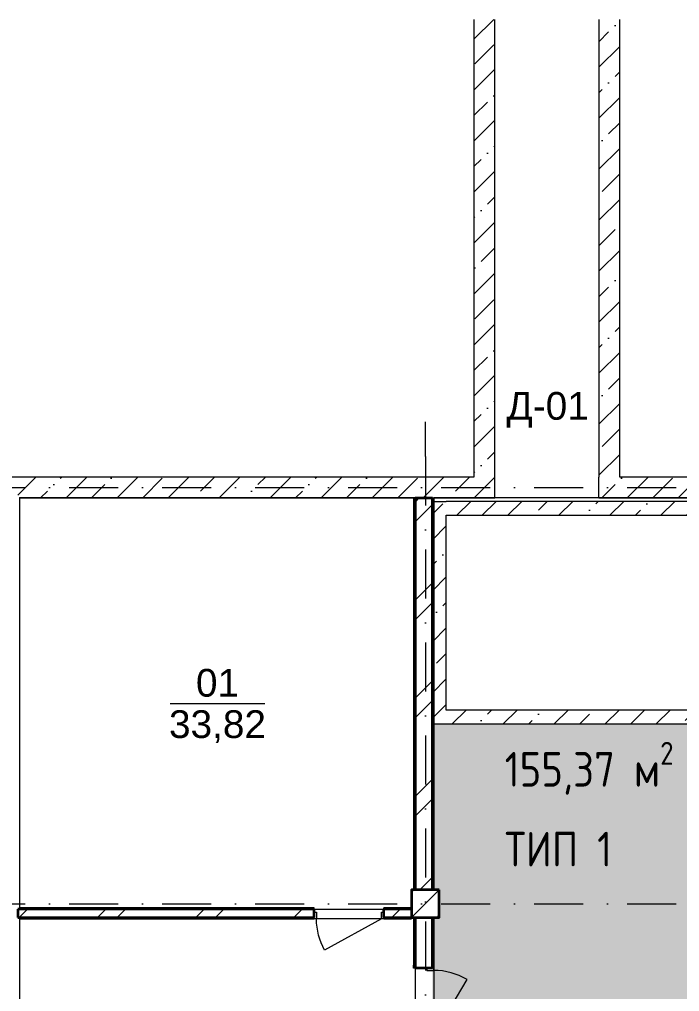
# Model space of a CAD drawing. Header units: millimetres. Extents: x -34838 to 729576, y -214038 to 121482.
# Drawn here: x 518589 to 528105, y -93005 to -78988 of the extents above; entities that cross this region are included whole.
import ezdxf
from ezdxf.enums import TextEntityAlignment as Align

# ---------------------------------------------------------------- set-up
doc = ezdxf.new("R2010")
doc.units = ezdxf.units.MM
doc.header["$MEASUREMENT"] = 0
doc.linetypes.add('Штрихпунктирная', pattern=[1340.555525, 705.555534, -352.777767, 0, -282.222223])
doc.layers.add('0_Ном._пера__202', color=7, linetype='Continuous', lineweight=13, true_color=0xe89b00)
doc.layers.add('Маркеры Дверей ARCHICAD_Ном._пера__5', color=7, linetype='Continuous', lineweight=0, true_color=0x5555ff)
for name, color, linetype, lineweight in [('0_Ном._пера__7', 7, 'Continuous', 60), ('А _ ОСІ КООРДИНАЦІЙНІ.3D_Ном._пера__105', 7, 'Continuous', 13), ('А _ ОСІ КООРДИНАЦІЙНІ.3D_Ном._пера__25', 7, 'Continuous', 0), ('АБ _ 0 _ СТІНИ _ ЗОВНІШНІ .3D_Ном._пера__27', 7, 'Continuous', 35), ('АБ _ 0 _ СТІНИ _ ЗОВНІШНІ .3D_Ном._пера__47', 7, 'Continuous', 20), ('АБ _ 0 _ СТІНИ _ ЗОВНІШНІ .3D_Ном._пера__87', 7, 'Continuous', 13), ('АБ _ 0 _ СТІНИ _ ПЕРЕГОРОДКИ (ГК).3D_Ном._пера__27', 7, 'Continuous', 35), ('АБ _ 0 _ СТІНИ _ ПЕРЕГОРОДКИ (ГК).3D_Ном._пера__87', 7, 'Continuous', 13), ('АБ _ 0 _ СТІНИ _ ПЕРЕГОРОДКИ.3D_Ном._пера__27', 7, 'Continuous', 35), ('АБ _ 0 _ СТІНИ _ ПЕРЕГОРОДКИ.3D_Ном._пера__87', 7, 'Continuous', 13), ('АБ _ 1 _ КОЛОНИ _ КБ.3D_Ном._пера__28', 7, 'Continuous', 35), ('Двери ARCHICAD_Ном._пера__1', 7, 'Continuous', 13), ('Двери ARCHICAD_Ном._пера__23', 7, 'Continuous', 20), ('Двери ARCHICAD_Ном._пера__27', 7, 'Continuous', 35), ('Двери ARCHICAD_Ном._пера__3', 7, 'Continuous', 15), ('Двери ARCHICAD_Ном._пера__47', 7, 'Continuous', 20), ('Двери ARCHICAD_Ном._пера__87', 7, 'Continuous', 13), ('Паспорта Зон ARCHICAD_Ном._пера__5', 7, 'Continuous', 0)]:
    doc.layers.add(name, color=color, linetype=linetype, lineweight=lineweight)
for name, color, linetype in [('А _ ОСІ КООРДИНАЦІЙНІ.3D', 7, 'Continuous'), ('АБ _ 0 _ СТІНИ _ ЗОВНІШНІ .3D', 7, 'Continuous'), ('АБ _ 0 _ СТІНИ _ ПЕРЕГОРОДКИ (ГК).3D', 7, 'Continuous'), ('АБ _ 0 _ СТІНИ _ ПЕРЕГОРОДКИ.3D', 7, 'Continuous'), ('АБ _ 1 _ КОЛОНИ _ КБ.3D', 7, 'Continuous'), ('АП _ ТЕП _ ЗОНИ ПРИМІЩЕНЬ .3D', 7, 'Continuous'), ('Двери ARCHICAD', 7, 'Continuous')]:
    doc.layers.add(name, color=color, linetype=linetype)
doc.styles.add('СГЕНЕРИР_СТИЛЬ_1', font='Arial.ttf')
doc.styles.add('СГЕНЕРИР_СТИЛЬ_6', font='')
doc.styles.add('СГЕНЕРИР_СТИЛЬ_7', font='')
doc.styles.get('СГЕНЕРИР_СТИЛЬ_6').set_extended_font_data('GOST Common')
doc.styles.get('СГЕНЕРИР_СТИЛЬ_7').set_extended_font_data('GOST Common', bold=True)
pattern_1 = [(45, (518441.76, -97737.7), (-367.696, 367.696), []), (45, (518257.9, -97553.85), (-367.696, 367.696), [390, -130, 0, -130])]
pattern_2 = [(45, (518441.8, -97737.7), (-707.11, 707.11), []), (45, (518300.3, -97596.3), (-707.11, 707.11), [])]

# ---------------------------------------------------------------- blocks, each defined once
blk = doc.blocks.new('ІТП_01_13_1', base_point=(521444, -88853))
at = {"layer": 'Паспорта Зон ARCHICAD_Ном._пера__5', "color": 7, "linetype": 'Continuous', "lineweight": 0}
blk.add_line((520760, -88853), (522128, -88853), dxfattribs=at)
at = {"layer": 'Паспорта Зон ARCHICAD_Ном._пера__5', "color": 7, "lineweight": 0, "style": 'СГЕНЕРИР_СТИЛЬ_1'}
for tag, p in [('ROOM_NUMBER', (521444, -88553)), ('ROOM_AREA', (521444, -89149))]:
    blk.add_attdef(tag, text='', height=400, dxfattribs=at).set_placement(p, align=Align.MIDDLE_CENTER)
blk = doc.blocks.new('Прямоугольный Дверной Проем 22')
at = {"layer": 'Двери ARCHICAD_Ном._пера__47', "color": 7, "linetype": 'Continuous', "lineweight": 20}
for p, q in [((-750, 0), (-750, 300)), ((750, 0), (750, 300))]:
    blk.add_line(p, q, dxfattribs=at)
blk = doc.blocks.new('Маркер Двери 22')
at = {"layer": 'Маркеры Дверей ARCHICAD_Ном._пера__5', "color": 173, "lineweight": 0, "true_color": 0x5555ff, "style": 'СГЕНЕРИР_СТИЛЬ_1'}
blk.add_attdef('AC_WIDO_ID', text='', height=400, dxfattribs=at).set_placement((-581, 708), align=Align.BOTTOM_LEFT)
blk = doc.blocks.new('Стена_56_1', base_point=(518367, -85738))
at = {"layer": 'АБ _ 0 _ СТІНИ _ ЗОВНІШНІ .3D', "linetype": 'Continuous', "lineweight": 0, "true_color": 0x000000}
h = blk.add_hatch(dxfattribs=at)
h.set_pattern_fill('М___БЕТОН_АРМОВАНИЙ___З__C0', color=18, style=0, pattern_type=2)
h.set_pattern_definition(pattern_1)
h.paths.add_polyline_path([(518567, -85588), (518567, -85874), (518587, -85888), (525442, -85888), (525442, -85588)])
h = blk.add_hatch(dxfattribs=at)
h.set_pattern_fill('М___БЕТОН_АРМОВАНИЙ___З__C0', color=18, style=0, pattern_type=2)
h.set_pattern_definition(pattern_1)
h.paths.add_polyline_path([(526942, -85888), (538642, -85888), (538642, -85588), (526942, -85588)])
at = {"layer": 'АБ _ 0 _ СТІНИ _ ЗОВНІШНІ .3D_Ном._пера__47', "color": 7, "linetype": 'Continuous', "lineweight": 20}
for p, q in [((525442, -85888), (525442, -85588)), ((526942, -85888), (526942, -85588))]:
    blk.add_line(p, q, dxfattribs=at)
at = {"layer": 'АБ _ 0 _ СТІНИ _ ЗОВНІШНІ .3D_Ном._пера__47', "color": 7, "linetype": 'Continuous', "lineweight": 20, "flags": 128}
for points in [[(525142, -85588), (518267, -85588)], [(538342, -85588), (527242, -85588)], [(518587, -85888), (525442, -85888)], [(526942, -85888), (538642, -85888)]]:
    blk.add_lwpolyline(points, dxfattribs=at)
at = {"layer": 'Двери ARCHICAD', "color": 7, "linetype": 'Continuous', "lineweight": 18, "zscale": 1000}
blk.add_blockref('Прямоугольный Дверной Проем 22', (526192, -85888), dxfattribs=at)
at = {"layer": 'Маркеры Дверей ARCHICAD_Ном._пера__5', "color": 173, "lineweight": 0, "true_color": 0x5555ff}
blk.add_blockref('Маркер Двери 22', (526192, -85588), dxfattribs=at).add_auto_attribs({'AC_WIDO_ID': 'Д-01'})
blk = doc.blocks.new('Стена_59_1', base_point=(524417, -85738))
at = {"layer": 'АБ _ 0 _ СТІНИ _ ЗОВНІШНІ .3D', "linetype": 'Continuous', "lineweight": 0, "true_color": 0x000000}
h = blk.add_hatch(dxfattribs=at)
h.set_pattern_fill('М___ЦЕГЛА_ОБЛИЧКУВАЛЬНА__3B', color=18, style=0, pattern_type=2)
h.set_pattern_definition(pattern_2)
h.paths.add_polyline_path([(524292, -85888), (524292, -91538), (524542, -91538), (524542, -85888)])
at = {"layer": 'АБ _ 0 _ СТІНИ _ ЗОВНІШНІ .3D_Ном._пера__27', "color": 7, "linetype": 'Continuous', "lineweight": 35}
for p, q in [((524292, -85888), (524292, -91538)), ((524542, -91538), (524542, -85888))]:
    blk.add_line(p, q, dxfattribs=at)
at = {"layer": 'АБ _ 0 _ СТІНИ _ ЗОВНІШНІ .3D_Ном._пера__27', "color": 7, "linetype": 'Continuous', "lineweight": 35, "flags": 128}
blk.add_lwpolyline([(524292, -85888), (524542, -85888)], dxfattribs=at)
at = {"layer": 'АБ _ 0 _ СТІНИ _ ЗОВНІШНІ .3D_Ном._пера__87', "color": 7, "linetype": 'Continuous', "lineweight": 13, "flags": 128}
for points in [[(524272, -85888), (524272, -91538)], [(524272, -85888), (524292, -85888)], [(524542, -85888), (524562, -85888)], [(524562, -91538), (524562, -85888)]]:
    blk.add_lwpolyline(points, dxfattribs=at)
blk = doc.blocks.new('Стена_60_1', base_point=(525442, -85738))
at = {"layer": 'АБ _ 0 _ СТІНИ _ ЗОВНІШНІ .3D', "linetype": 'Continuous', "lineweight": 0, "true_color": 0x000000}
h = blk.add_hatch(dxfattribs=at)
h.set_pattern_fill('М___БЕТОН_АРМОВАНИЙ___З__C0', color=18, style=0, pattern_type=2)
h.set_pattern_definition(pattern_1)
h.paths.add_polyline_path([(525442, -85588), (525442, -78988), (525142, -78988), (525142, -85588)])
at = {"layer": 'АБ _ 0 _ СТІНИ _ ЗОВНІШНІ .3D_Ном._пера__47', "color": 7, "linetype": 'Continuous', "lineweight": 20, "flags": 128}
for points in [[(525142, -78988), (525142, -85588)], [(525442, -85588), (525442, -78988)]]:
    blk.add_lwpolyline(points, dxfattribs=at)
blk = doc.blocks.new('Стена_61_1', base_point=(526942, -85738))
at = {"layer": 'АБ _ 0 _ СТІНИ _ ЗОВНІШНІ .3D', "linetype": 'Continuous', "lineweight": 0, "true_color": 0x000000}
h = blk.add_hatch(dxfattribs=at)
h.set_pattern_fill('М___БЕТОН_АРМОВАНИЙ___З__C0', color=18, style=0, pattern_type=2)
h.set_pattern_definition(pattern_1)
h.paths.add_polyline_path([(527242, -85588), (527242, -78988), (526942, -78988), (526942, -85588)])
at = {"layer": 'АБ _ 0 _ СТІНИ _ ЗОВНІШНІ .3D_Ном._пера__47', "color": 7, "linetype": 'Continuous', "lineweight": 20, "flags": 128}
for points in [[(526942, -78988), (526942, -85588)], [(527242, -85588), (527242, -78988)]]:
    blk.add_lwpolyline(points, dxfattribs=at)
blk = doc.blocks.new('Стена_66_1', base_point=(537246, -89046))
at = {"layer": 'АБ _ 0 _ СТІНИ _ ЗОВНІШНІ .3D', "linetype": 'Continuous', "lineweight": 0, "true_color": 0x000000}
h = blk.add_hatch(dxfattribs=at)
h.set_pattern_fill('М___БЕТОН_АРМОВАНИЙ___З__C0', color=18, style=0, pattern_type=2)
h.set_pattern_definition(pattern_1)
h.paths.add_polyline_path([(524742, -88946), (524542, -89146), (524742, -89146)])
h = blk.add_hatch(dxfattribs=at)
h.set_pattern_fill('М___БЕТОН_АРМОВАНИЙ___З__C0', color=18, style=0, pattern_type=2)
h.set_pattern_definition(pattern_1)
h.paths.add_polyline_path([(524742, -88946), (524542, -88946), (524542, -89146)])
h = blk.add_hatch(dxfattribs=at)
h.set_pattern_fill('М___БЕТОН_АРМОВАНИЙ___З__C0', color=18, style=0, pattern_type=2)
h.set_pattern_definition(pattern_1)
h.paths.add_polyline_path([(524742, -89146), (537146, -89146), (537146, -88946), (524742, -88946)])
h = blk.add_hatch(dxfattribs=at)
h.set_pattern_fill('М___БЕТОН_АРМОВАНИЙ___З__C0', color=18, style=0, pattern_type=2)
h.set_pattern_definition(pattern_1)
h.paths.add_polyline_path([(537146, -88946), (537146, -89146), (537346, -89146)])
h = blk.add_hatch(dxfattribs=at)
h.set_pattern_fill('М___БЕТОН_АРМОВАНИЙ___З__C0', color=18, style=0, pattern_type=2)
h.set_pattern_definition(pattern_1)
h.paths.add_polyline_path([(537146, -88946), (537346, -89146), (537346, -88946)])
at = {"layer": 'АБ _ 0 _ СТІНИ _ ЗОВНІШНІ .3D_Ном._пера__47', "color": 7, "linetype": 'Continuous', "lineweight": 20, "flags": 128}
for points in [[(524542, -89146), (524542, -88946)], [(537146, -88946), (524742, -88946)], [(537346, -89146), (537346, -88946)], [(524542, -89146), (537346, -89146)]]:
    blk.add_lwpolyline(points, dxfattribs=at)
blk = doc.blocks.new('Стена_67_1', base_point=(524642, -89046))
at = {"layer": 'АБ _ 0 _ СТІНИ _ ЗОВНІШНІ .3D', "linetype": 'Continuous', "lineweight": 0, "true_color": 0x000000}
h = blk.add_hatch(dxfattribs=at)
h.set_pattern_fill('М___БЕТОН_АРМОВАНИЙ___З__C0', color=18, style=0, pattern_type=2)
h.set_pattern_definition(pattern_1)
h.paths.add_polyline_path([(524542, -86138), (524742, -86138), (524542, -85938)])
h = blk.add_hatch(dxfattribs=at)
h.set_pattern_fill('М___БЕТОН_АРМОВАНИЙ___З__C0', color=18, style=0, pattern_type=2)
h.set_pattern_definition(pattern_1)
h.paths.add_polyline_path([(524542, -85938), (524742, -86138), (524742, -85938)])
h = blk.add_hatch(dxfattribs=at)
h.set_pattern_fill('М___БЕТОН_АРМОВАНИЙ___З__C0', color=18, style=0, pattern_type=2)
h.set_pattern_definition(pattern_1)
h.paths.add_polyline_path([(524542, -86138), (524542, -88946), (524742, -88946), (524742, -86138)])
at = {"layer": 'АБ _ 0 _ СТІНИ _ ЗОВНІШНІ .3D_Ном._пера__47', "color": 7, "linetype": 'Continuous', "lineweight": 20, "flags": 128}
for points in [[(524542, -85938), (524542, -88946)], [(524542, -85938), (524742, -85938)], [(524742, -88946), (524742, -86138)]]:
    blk.add_lwpolyline(points, dxfattribs=at)
blk = doc.blocks.new('Стена_68_1', base_point=(524642, -86038))
at = {"layer": 'АБ _ 0 _ СТІНИ _ ЗОВНІШНІ .3D', "linetype": 'Continuous', "lineweight": 0, "true_color": 0x000000}
h = blk.add_hatch(dxfattribs=at)
h.set_pattern_fill('М___БЕТОН_АРМОВАНИЙ___З__C0', color=18, style=0, pattern_type=2)
h.set_pattern_definition(pattern_1)
h.paths.add_polyline_path([(537146, -85938), (524742, -85938), (524742, -86138), (537146, -86138)])
h = blk.add_hatch(dxfattribs=at)
h.set_pattern_fill('М___БЕТОН_АРМОВАНИЙ___З__C0', color=18, style=0, pattern_type=2)
h.set_pattern_definition(pattern_1)
h.paths.add_polyline_path([(537146, -85938), (537146, -86138), (537346, -85938)])
h = blk.add_hatch(dxfattribs=at)
h.set_pattern_fill('М___БЕТОН_АРМОВАНИЙ___З__C0', color=18, style=0, pattern_type=2)
h.set_pattern_definition(pattern_1)
h.paths.add_polyline_path([(537146, -86138), (537346, -86138), (537346, -85938)])
at = {"layer": 'АБ _ 0 _ СТІНИ _ ЗОВНІШНІ .3D_Ном._пера__47', "color": 7, "linetype": 'Continuous', "lineweight": 20, "flags": 128}
for points in [[(537346, -85938), (524742, -85938)], [(537346, -85938), (537346, -86138)], [(524742, -86138), (537146, -86138)]]:
    blk.add_lwpolyline(points, dxfattribs=at)
blk = doc.blocks.new('Металлическая Дверь 22_8')
at = {"layer": 'Двери ARCHICAD_Ном._пера__1', "color": 7, "linetype": 'Continuous', "lineweight": 13}
blk.add_arc((468, 0), 936, 151.176, 180, dxfattribs=at)
at = {"layer": 'Двери ARCHICAD_Ном._пера__23', "color": 7, "linetype": 'Continuous', "lineweight": 20}
for p, q in [((-468, 0), (-500, 0)), ((-500, 0), (-500, -100)), ((-468, -100), (-468, 0)), ((500, 0), (468, 0)), ((468, 0), (468, -100)), ((500, -100), (500, 0)), ((-500, -100), (-468, -100)), ((468, -100), (500, -100))]:
    blk.add_line(p, q, dxfattribs=at)
at = {"layer": 'Двери ARCHICAD_Ном._пера__27', "color": 7, "linetype": 'Continuous', "lineweight": 35}
for p, q in [((-500, -20), (-500, -100)), ((-500, -20), (-500, -100)), ((-500, -100), (-500, -140)), ((-500, -100), (-500, -140)), ((500, -20), (500, -100)), ((500, -20), (500, -100)), ((500, -100), (500, -140)), ((500, -100), (500, -140))]:
    blk.add_line(p, q, dxfattribs=at)
at = {"layer": 'Двери ARCHICAD_Ном._пера__3', "color": 7, "linetype": 'Continuous', "lineweight": 15}
blk.add_line((468, 0), (-352, 451), dxfattribs=at)
at = {"layer": 'Двери ARCHICAD_Ном._пера__87', "color": 7, "linetype": 'Continuous', "lineweight": 13}
for p, q in [((-500, 0), (-543, 0)), ((-500, 0), (-543, 0)), ((-500, 0), (-500, -20)), ((-500, 0), (-500, -20)), ((500, 0), (500, -20)), ((500, 0), (500, -20)), ((500, 0), (543, 0)), ((500, 0), (543, 0)), ((-500, -140), (-500, -160)), ((-500, -140), (-500, -160)), ((500, -140), (500, -160)), ((500, -140), (500, -160)), ((-500, -160), (-543, -160)), ((-500, -160), (-543, -160)), ((500, -160), (543, -160)), ((500, -160), (543, -160))]:
    blk.add_line(p, q, dxfattribs=at)
blk = doc.blocks.new('Стена_72_1', base_point=(524242, -91878))
at = {"layer": 'АБ _ 0 _ СТІНИ _ ПЕРЕГОРОДКИ.3D', "linetype": 'Continuous', "lineweight": 0, "true_color": 0x000000}
h = blk.add_hatch(dxfattribs=at)
h.set_pattern_fill('М___ЦЕГЛА_ОБЛИЧКУВАЛЬНА__3B', color=18, style=0, pattern_type=2)
h.set_pattern_definition(pattern_2)
h.paths.add_polyline_path([(518567, -91818), (518567, -91938), (518587, -91938), (518587, -91818)])
h = blk.add_hatch(dxfattribs=at)
h.set_pattern_fill('М___ЦЕГЛА_ОБЛИЧКУВАЛЬНА__3B', color=18, style=0, pattern_type=2)
h.set_pattern_definition(pattern_2)
h.paths.add_polyline_path([(518587, -91818), (518587, -91938), (522840, -91938), (522840, -91818)])
h = blk.add_hatch(dxfattribs=at)
h.set_pattern_fill('М___ЦЕГЛА_ОБЛИЧКУВАЛЬНА__3B', color=18, style=0, pattern_type=2)
h.set_pattern_definition(pattern_2)
h.paths.add_polyline_path([(523840, -91818), (523840, -91938), (524242, -91938), (524242, -91818)])
at = {"layer": 'АБ _ 0 _ СТІНИ _ ЗОВНІШНІ .3D_Ном._пера__27', "color": 7, "linetype": 'Continuous', "lineweight": 35}
for p, q in [((518587, -91818), (518567, -91818)), ((518567, -91818), (518567, -91938)), ((518567, -91938), (518587, -91938))]:
    blk.add_line(p, q, dxfattribs=at)
at = {"layer": 'АБ _ 0 _ СТІНИ _ ПЕРЕГОРОДКИ.3D_Ном._пера__27', "color": 7, "linetype": 'Continuous', "lineweight": 35}
for p, q in [((522840, -91818), (518587, -91818)), ((518587, -91938), (522840, -91938)), ((522840, -91858), (522840, -91818)), ((522840, -91938), (522840, -91858)), ((524242, -91818), (523840, -91818)), ((523840, -91858), (523840, -91818)), ((523840, -91938), (523840, -91858)), ((523840, -91938), (524242, -91938))]:
    blk.add_line(p, q, dxfattribs=at)
at = {"layer": 'АБ _ 0 _ СТІНИ _ ПЕРЕГОРОДКИ.3D_Ном._пера__87', "color": 7, "linetype": 'Continuous', "lineweight": 13}
for p, q in [((522840, -91798), (522797, -91798)), ((522840, -91818), (522840, -91798)), ((523840, -91798), (523883, -91798)), ((523840, -91818), (523840, -91798)), ((522840, -91958), (522840, -91938)), ((523840, -91958), (523840, -91938)), ((522840, -91958), (522797, -91958)), ((523840, -91958), (523883, -91958))]:
    blk.add_line(p, q, dxfattribs=at)
at = {"layer": 'АБ _ 0 _ СТІНИ _ ПЕРЕГОРОДКИ.3D_Ном._пера__87', "color": 7, "linetype": 'Continuous', "lineweight": 13, "flags": 128}
for points in [[(522840, -91798), (518587, -91798)], [(524242, -91798), (523840, -91798)], [(524242, -91938), (524242, -91958)], [(518587, -91958), (522840, -91958)], [(523840, -91958), (524242, -91958)]]:
    blk.add_lwpolyline(points, dxfattribs=at)
at = {"layer": 'Двери ARCHICAD', "color": 7, "linetype": 'Continuous', "lineweight": 18, "xscale": -1, "zscale": 1000, "rotation": 180}
blk.add_blockref('Металлическая Дверь 22_8', (523340, -91958), dxfattribs=at)
blk = doc.blocks.new('Металлическая Дверь 22_10')
at = {"layer": 'Двери ARCHICAD_Ном._пера__1', "color": 7, "linetype": 'Continuous', "lineweight": 13}
blk.add_arc((468, 0), 936, 149.1076, 180, dxfattribs=at)
at = {"layer": 'Двери ARCHICAD_Ном._пера__23', "color": 7, "linetype": 'Continuous', "lineweight": 20}
for p, q in [((-468, 0), (-500, 0)), ((-500, 0), (-500, -100)), ((-468, -100), (-468, 0)), ((500, 0), (468, 0)), ((468, 0), (468, -100)), ((500, -100), (500, 0)), ((-500, -100), (-468, -100)), ((468, -100), (500, -100))]:
    blk.add_line(p, q, dxfattribs=at)
at = {"layer": 'Двери ARCHICAD_Ном._пера__27', "color": 7, "linetype": 'Continuous', "lineweight": 35}
for p, q in [((-500, -20), (-500, -100)), ((-500, -20), (-500, -100)), ((-500, -100), (-500, -270)), ((-500, -100), (-500, -270)), ((500, -20), (500, -100)), ((500, -20), (500, -100)), ((500, -100), (500, -270)), ((500, -100), (500, -270))]:
    blk.add_line(p, q, dxfattribs=at)
at = {"layer": 'Двери ARCHICAD_Ном._пера__3', "color": 7, "linetype": 'Continuous', "lineweight": 15}
blk.add_line((468, 0), (-335, 481), dxfattribs=at)
at = {"layer": 'Двери ARCHICAD_Ном._пера__87', "color": 7, "linetype": 'Continuous', "lineweight": 13}
for p, q in [((-500, 0), (-543, 0)), ((-500, 0), (-543, 0)), ((-500, 0), (-500, -20)), ((-500, 0), (-500, -20)), ((500, 0), (500, -20)), ((500, 0), (500, -20)), ((500, 0), (543, 0)), ((500, 0), (543, 0)), ((-500, -270), (-500, -290)), ((-500, -270), (-500, -290)), ((500, -270), (500, -290)), ((500, -270), (500, -290)), ((-500, -290), (-543, -290)), ((-500, -290), (-543, -290)), ((500, -290), (543, -290)), ((500, -290), (543, -290))]:
    blk.add_line(p, q, dxfattribs=at)
blk = doc.blocks.new('Стена_80_1', base_point=(524417, -91538))
at = {"layer": 'АБ _ 0 _ СТІНИ _ ПЕРЕГОРОДКИ (ГК).3D', "linetype": 'Continuous', "lineweight": 0, "true_color": 0x000000}
h = blk.add_hatch(dxfattribs=at)
h.set_pattern_fill('М___ЦЕГЛА_ОБЛИЧКУВАЛЬНА__3B', color=18, style=0, pattern_type=2)
h.set_pattern_definition(pattern_2)
h.paths.add_polyline_path([(524292, -91938), (524292, -92668), (524542, -92668), (524542, -91938)])
h = blk.add_hatch(dxfattribs=at)
h.set_pattern_fill('М___ЦЕГЛА_ОБЛИЧКУВАЛЬНА__3B', color=18, style=0, pattern_type=2)
h.set_pattern_definition(pattern_2)
h.paths.add_polyline_path([(524292, -93668), (524292, -93898), (524542, -93898), (524542, -93668)])
h = blk.add_hatch(dxfattribs=at)
h.set_pattern_fill('М___ЦЕГЛА_ОБЛИЧКУВАЛЬНА__3B', color=18, style=0, pattern_type=2)
h.set_pattern_definition(pattern_2)
h.paths.add_polyline_path([(524542, -93898), (524292, -93898), (524292, -93918), (524542, -93918)])
at = {"layer": 'АБ _ 0 _ СТІНИ _ ЗОВНІШНІ .3D_Ном._пера__27', "color": 7, "linetype": 'Continuous', "lineweight": 35}
for p, q in [((524292, -93898), (524292, -93918)), ((524542, -93918), (524542, -93898))]:
    blk.add_line(p, q, dxfattribs=at)
at = {"layer": 'АБ _ 0 _ СТІНИ _ ПЕРЕГОРОДКИ (ГК).3D_Ном._пера__27', "color": 7, "linetype": 'Continuous', "lineweight": 35}
for p, q in [((524292, -91938), (524292, -92668)), ((524542, -92668), (524542, -91938)), ((524462, -92668), (524292, -92668)), ((524542, -92668), (524462, -92668)), ((524292, -93668), (524292, -93898)), ((524462, -93668), (524292, -93668)), ((524542, -93668), (524462, -93668)), ((524542, -93898), (524542, -93668))]:
    blk.add_line(p, q, dxfattribs=at)
at = {"layer": 'АБ _ 0 _ СТІНИ _ ПЕРЕГОРОДКИ (ГК).3D_Ном._пера__87', "color": 7, "linetype": 'Continuous', "lineweight": 13}
for p, q in [((524272, -92668), (524272, -92625)), ((524562, -92668), (524562, -92625)), ((524292, -92668), (524272, -92668)), ((524562, -92668), (524542, -92668)), ((524272, -93668), (524272, -93711)), ((524292, -93668), (524272, -93668)), ((524562, -93668), (524542, -93668)), ((524562, -93668), (524562, -93711))]:
    blk.add_line(p, q, dxfattribs=at)
at = {"layer": 'АБ _ 0 _ СТІНИ _ ПЕРЕГОРОДКИ (ГК).3D_Ном._пера__87', "color": 7, "linetype": 'Continuous', "lineweight": 13, "flags": 128}
for points in [[(524272, -91938), (524272, -92668)], [(524562, -92668), (524562, -91938)], [(524272, -93668), (524272, -93898)], [(524562, -93898), (524562, -93668)]]:
    blk.add_lwpolyline(points, dxfattribs=at)
at = {"layer": 'Двери ARCHICAD', "color": 7, "linetype": 'Continuous', "lineweight": 18, "zscale": 1000, "rotation": 269.9999999999999}
blk.add_blockref('Металлическая Дверь 22_10', (524562, -93168), dxfattribs=at)
blk = doc.blocks.new('Колонна_46_1', base_point=(524442, -91738))
at = {"layer": 'АБ _ 1 _ КОЛОНИ _ КБ.3D', "linetype": 'Continuous', "lineweight": 0, "true_color": 0x000000}
h = blk.add_hatch(dxfattribs=at)
h.set_pattern_fill('М___БЕТОН_АРМОВАНИЙ___З__C0', color=18, style=0, pattern_type=2)
h.set_pattern_definition(pattern_1)
h.paths.add_polyline_path([(524642, -91538), (524242, -91538), (524242, -91938), (524642, -91938)])
at = {"layer": 'АБ _ 1 _ КОЛОНИ _ КБ.3D_Ном._пера__28', "color": 7, "linetype": 'Continuous', "lineweight": 35, "flags": 128}
blk.add_lwpolyline([(524642, -91538), (524242, -91538), (524242, -91938), (524642, -91938)], close=True, dxfattribs=at)
blk = doc.blocks.new('Стандартный Маркер Сетки')
at = {"layer": 'А _ ОСІ КООРДИНАЦІЙНІ.3D_Ном._пера__105', "color": 7, "linetype": 'Штрихпунктирная', "lineweight": 13}
for q in [(0, 0), (18399, 0)]:
    blk.add_line((500, 0), q, dxfattribs=at)
at = {"layer": 'А _ ОСІ КООРДИНАЦІЙНІ.3D_Ном._пера__25', "color": 7, "lineweight": 0, "style": 'СГЕНЕРИР_СТИЛЬ_1'}
blk.add_attdef('AC_MarkerText_1', text='', height=700, rotation=90, dxfattribs=at).set_placement((19899, 40), align=Align.MIDDLE_CENTER)
blk = doc.blocks.new('Стандартный Маркер Сетки_2')
at = {"layer": 'А _ ОСІ КООРДИНАЦІЙНІ.3D_Ном._пера__105', "color": 7, "linetype": 'Штрихпунктирная', "lineweight": 13}
blk.add_line((500, 0), (99754.182117, 0), dxfattribs=at)
at = {"layer": 'А _ ОСІ КООРДИНАЦІЙНІ.3D_Ном._пера__25', "color": 7, "lineweight": 0, "style": 'СГЕНЕРИР_СТИЛЬ_1'}
blk.add_attdef('AC_MarkerText_1', text='', height=700, dxfattribs=at).set_placement((-1000, 40.005), align=Align.MIDDLE_CENTER)

msp = doc.modelspace()

# ---------------------------------------------------------------- hatches: boundary and pattern name
at = {"layer": '0_Ном._пера__202', "linetype": 'Continuous', "lineweight": 0, "true_color": 0x3a2600}
h = msp.add_hatch(color=38, dxfattribs=at)
h.paths.add_polyline_path([(537345.8, -89145.7), (537345.8, -85887.7), (549367.8, -85887.7), (549367.8, -91535.7), (548746.8, -91535.7), (548466.8, -91537.7), (548466.8, -91937.7), (548746.8, -91937.7), (548746.8, -93917.7), (524541.8, -93917.7), (524541.8, -91939.1), (524641.8, -91937.7), (524641.8, -91537.7), (524541.8, -91535.7), (524541.8, -89145.7)])
h.paths.add_polyline_path([(548441.8, -93667.7), (548441.8, -93567.7), (540441.8, -93567.7), (540441.8, -89237.7), (546311.8, -89237.7), (546311.8, -86887.7), (546215.8, -86887.7), (546211.8, -86887.7), (546211.8, -89137.7), (540441.8, -89137.7), (540441.8, -88437.7), (539841.8, -88437.7), (539841.8, -88542.3), (538499.8, -88542.3), (538499.8, -86772.3), (538399.8, -86772.3), (538399.8, -88642.3), (539841.8, -88642.3), (539841.8, -88900), (539841.8, -89237.7), (540341.8, -89237.7), (540341.8, -93567.7), (528441.8, -93567.7), (528441.8, -93667.7)], flags=0)
h.paths.add_polyline_path([(530641.8, -91937.7), (530241.8, -91937.7), (530241.8, -91537.7), (530641.8, -91537.7)], flags=0)
h.paths.add_polyline_path([(536241.8, -91537.7), (536641.8, -91537.7), (536641.8, -91937.7), (536241.8, -91937.7)], flags=0)
h.paths.add_polyline_path([(542641.8, -91937.7), (542241.8, -91937.7), (542241.8, -91537.7), (542641.8, -91537.7)], flags=0)
h.paths.add_polyline_path([(548016.8, -91937.7), (548016.8, -91537.7), (548416.8, -91537.7), (548416.8, -91937.7)], flags=0)

# ---------------------------------------------------------------- linework, layer by layer
at = {"layer": 'АП _ ТЕП _ ЗОНИ ПРИМІЩЕНЬ .3D', "color": 254, "linetype": 'Continuous', "lineweight": 0, "true_color": 0xddc2d0, "flags": 128}
for points in [[(524296.8, -85887.7), (518591.8, -85887.7), (518591.8, -91817.7), (524241.8, -91817.7), (524241.8, -91537.7), (524296.8, -91537.7)], [(524561.8, -93897.7), (548726.8, -93897.7), (548726.8, -91937.7), (548466.8, -91937.7), (548466.8, -91537.7), (548726.8, -91537.7), (548726.8, -91517.7), (549367.8, -91517.7), (549367.8, -85937.7), (572843.8, -85937.7), (572843.8, -85887.7), (524561.8, -85887.7), (524561.8, -85937.7), (524561.8, -91537.7), (524641.8, -91537.7), (524641.8, -91937.7), (524561.8, -91937.7)], [(524241.8, -91957.7), (518591.8, -91957.7), (518591.8, -97937.7), (520611.8, -97937.7), (520611.8, -93897.7), (524296.8, -93897.7), (524296.8, -91937.7), (524241.8, -91937.7)]]:
    msp.add_lwpolyline(points, close=True, dxfattribs=at)

# ---------------------------------------------------------------- block references
at = {"layer": 'А _ ОСІ КООРДИНАЦІЙНІ.3D', "color": 7, "linetype": 'Continuous', "lineweight": 60, "zscale": 1000}
for p in [(513441.8, -85737.7), (513441.8, -91737.7)]:
    msp.add_blockref('Стандартный Маркер Сетки_2', p, dxfattribs=at)
at = {"layer": 'А _ ОСІ КООРДИНАЦІЙНІ.3D', "color": 7, "linetype": 'Continuous', "lineweight": 60, "zscale": 1000, "rotation": 270}
msp.add_blockref('Стандартный Маркер Сетки', (524441.8, -84790.6), dxfattribs=at)
at = {"layer": 'АБ _ 0 _ СТІНИ _ ЗОВНІШНІ .3D', "color": 7, "lineweight": 20}
for name, p in [('Стена_60_1', (525441.8, -85737.7)), ('Стена_61_1', (526941.8, -85737.7)), ('Стена_56_1', (518366.8, -85737.7)), ('Стена_59_1', (524416.8, -85737.7)), ('Стена_67_1', (524641.8, -89045.7)), ('Стена_68_1', (524641.8, -86037.7)), ('Стена_66_1', (537245.8, -89045.7))]:
    msp.add_blockref(name, p, dxfattribs=at)
at = {"layer": 'АБ _ 0 _ СТІНИ _ ПЕРЕГОРОДКИ (ГК).3D', "color": 7, "lineweight": 20}
msp.add_blockref('Стена_80_1', (524416.8, -91537.7), dxfattribs=at)
at = {"layer": 'АБ _ 0 _ СТІНИ _ ПЕРЕГОРОДКИ.3D', "color": 7, "lineweight": 20}
msp.add_blockref('Стена_72_1', (524241.8, -91877.7), dxfattribs=at)
at = {"layer": 'АБ _ 1 _ КОЛОНИ _ КБ.3D', "color": 7, "lineweight": 35}
msp.add_blockref('Колонна_46_1', (524441.8, -91737.7), dxfattribs=at)
at = {"layer": 'АП _ ТЕП _ ЗОНИ ПРИМІЩЕНЬ .3D', "color": 7, "linetype": 'Continuous', "lineweight": 0}
msp.add_blockref('ІТП_01_13_1', (521444.3, -88852.7), dxfattribs=at).add_auto_attribs({'ROOM_NUMBER': '01', 'ROOM_AREA': '33,82'})

# ---------------------------------------------------------------- texts
at = {"layer": '0_Ном._пера__7', "color": 7, "linetype": 'Continuous', "lineweight": 60, "char_height": 500, "attachment_point": 7}
for s, insert, style in [('\\A1;{\\W0.900000x;\\pql;\\fGOST Common|b1|i0|c204|p34;155,37\\fGOST Common|b1|i0|c204|p34; м\\fGOST Common|b1|i0|c204|p34;\\A1{\\H.66x;\\S2^  ;}}', (525584.7, -90196.5), 'СГЕНЕРИР_СТИЛЬ_7'), ('\\A1;{\\W0.900000x;\\pql;\\fGOST Common|b0|i0|c204|p34;ТИП\\fGOST Common|b0|i0|c204|p34; \\fGOST Common|b0|i0|c204|p34;1}', (525584.7, -91200.8), 'СГЕНЕРИР_СТИЛЬ_6')]:
    msp.add_mtext(s, dxfattribs=dict(at, insert=insert, style=style))

doc.saveas('drawing.dxf')
